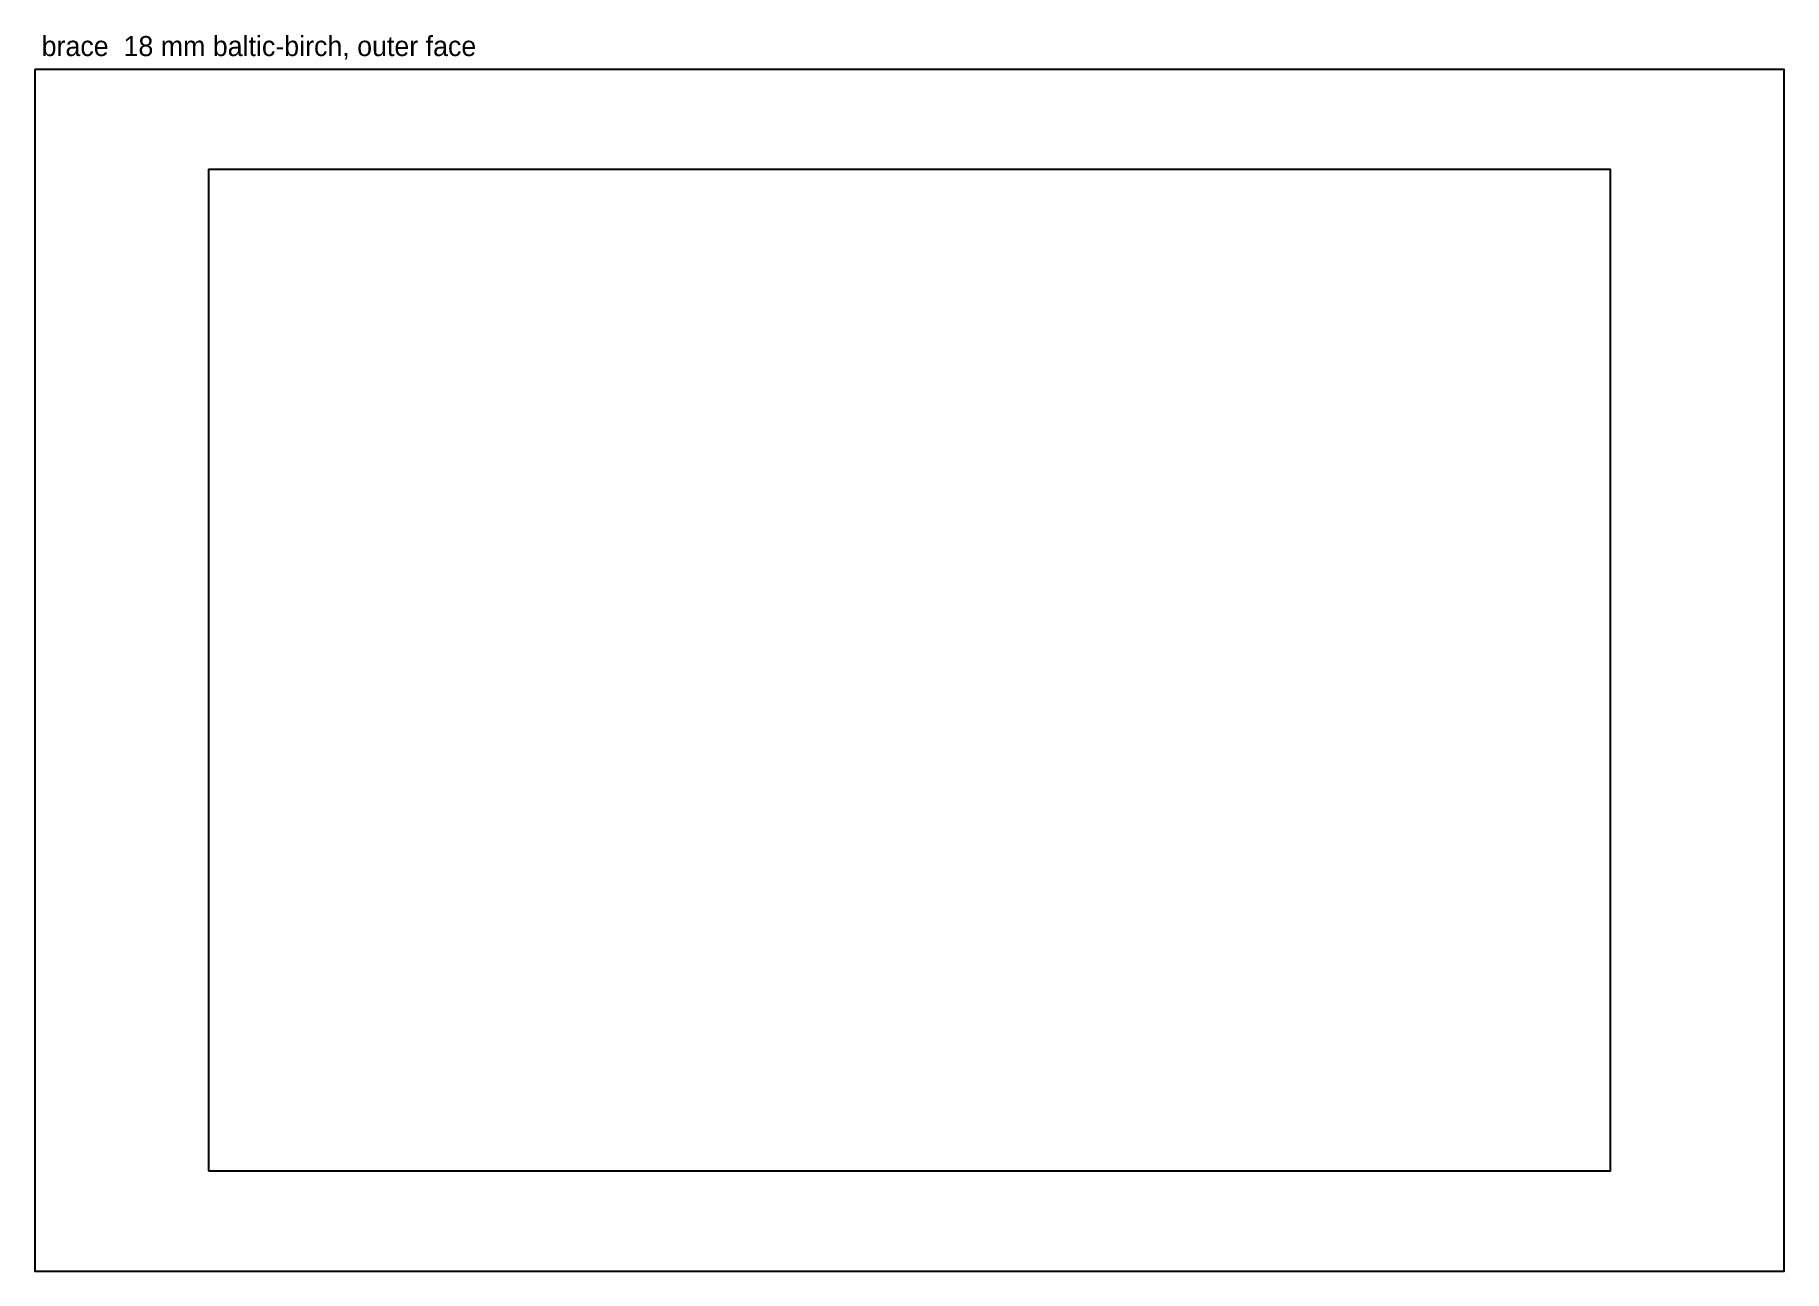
# Model space of a CAD drawing. Header units: millimetres. Extents: x 0 to 524, y 0 to 370.
import ezdxf

# ---------------------------------------------------------------- set-up
doc = ezdxf.new("R2010")
doc.units = ezdxf.units.MM
for name, color, linetype in [('CUT_INSIDE', 5, 'Continuous'), ('CUT_OUTSIDE', 1, 'Continuous'), ('NOTES', 7, 'Continuous')]:
    doc.layers.add(name, color=color, linetype=linetype)

msp = doc.modelspace()

# ---------------------------------------------------------------- linework, layer by layer
at = {"layer": 'CUT_INSIDE'}
msp.add_lwpolyline([(52, 30), (472, 30), (472, 330), (52, 330), (52, 30)], close=True, dxfattribs=at)
at = {"layer": 'CUT_OUTSIDE'}
msp.add_lwpolyline([(0, 360), (0, 0), (524, 0), (524, 360), (0, 360)], close=True, dxfattribs=at)

# ---------------------------------------------------------------- texts
at = {"layer": 'NOTES'}
msp.add_text('brace  18 mm baltic-birch, outer face', height=6, dxfattribs=at).set_placement((2, 364))

doc.saveas('drawing.dxf')
